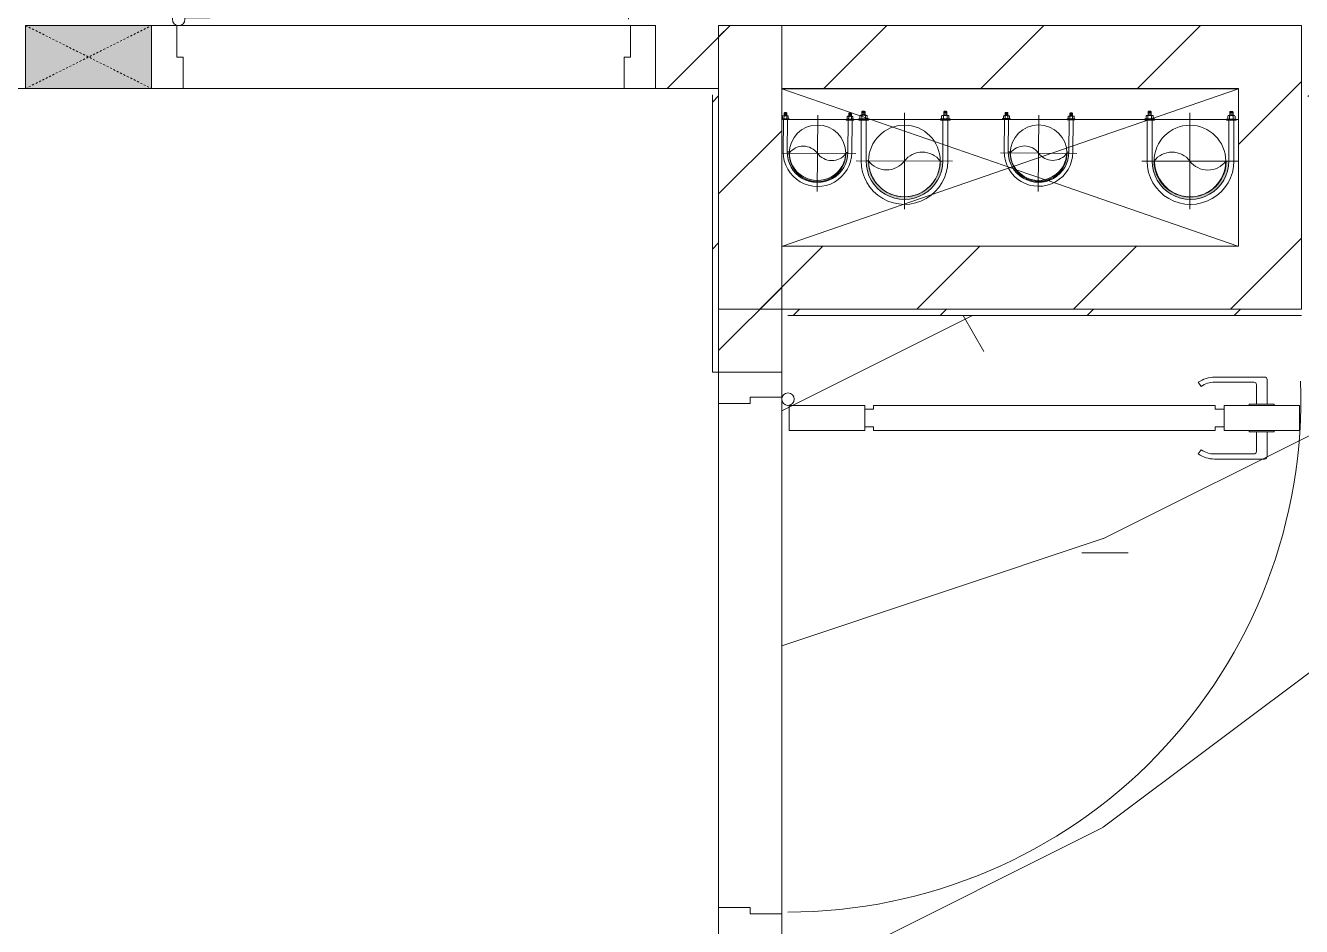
# Model space of a CAD drawing. Header units: millimetres. Extents: x 5357 to 259384, y -16348 to 109893.
# Drawn here: x 73428 to 75453, y 29807 to 31237 of the extents above; entities that cross this region are included whole.
import ezdxf

# ---------------------------------------------------------------- set-up
doc = ezdxf.new("R2010")
doc.units = ezdxf.units.MM
doc.linetypes.add('Dash', pattern=[6, 3, -3])
doc.linetypes.add('IMPORT-CENTER _3_', pattern=[10.16, 6.35, -1.27, 1.27, -1.27])
for name, color, linetype, lineweight in [('0-1', 7, 'Continuous', 5), ('0-2', 53, 'Continuous', 9), ('A-CLNG', 13, 'Continuous', 9), ('A-DETL-GENF-1', 53, 'Continuous', 9), ('A-DOOR-1', 254, 'Continuous', 9), ('A-DOOR-2', 53, 'Continuous', 9), ('A-FLOR-1', 53, 'Continuous', 9), ('A-FLOR-PATT-1', 10, 'Continuous', 9), ('A-WALL-1', 9, 'Continuous', 18), ('A-WALL-2', 53, 'Continuous', 9), ('A-WALL-3', 113, 'Continuous', 18), ('A-WALL-PATT', 111, 'Continuous', 9), ('A-WALL-PATT-1', 10, 'Continuous', 9), ('A-WALL-PATT-2', 53, 'Continuous', 9), ('G-IMPT', 8, 'Continuous', 9), ('G-IMPT-2', 8, 'IMPORT-CENTER _3_', 9), ('I-FURN-1', 254, 'Continuous', 9), ('I-WALL-1', 9, 'Continuous', 18), ('M-EQPM', 50, 'Continuous', 9), ('S-COLS-2', 9, 'Continuous', 18), ('S-COLS-3', 53, 'Continuous', 9), ('S-COLS-4', 254, 'Continuous', 9), ('S-COLS-HDLN-1', 53, 'Dash', 9)]:
    doc.layers.add(name, color=color, linetype=linetype, lineweight=lineweight)
pattern_1 = [(45, (0, 0), (-124.4508, 124.4508), [])]
pattern_2 = [(45, (0, 0), (-116.67262, 116.67262), [])]

# ---------------------------------------------------------------- blocks, each defined once
blk = doc.blocks.new('DOOR_CW_01 CANH MO-PANEL KINH - DIG_02-800x2200-CỬA NHÔM KÍNH-400864-TKCS_MB CẢNH QUAN CÂY XANH')
at = {"layer": 'A-DETL-GENF-1'}
for p, q in [((-347, 772), (-307, 772)), ((-347, 652), (-347, 772)), ((-307, 772), (-307, 652)), ((-349, 731.8), (-347, 731.8)), ((-349, 692.2), (-349, 731.8)), ((-347, 692.2), (-347, 731.8)), ((-307, 692.2), (-307, 731.8)), ((-305, 731.8), (-307, 731.8)), ((-305, 692.2), (-305, 731.8)), ((-392, 637), (-392, 716.5)), ((-349, 720.5), (-388, 720.5)), ((-305, 720.5), (-266, 720.5)), ((-262, 637), (-262, 716.5)), ((-384, 699.5), (-384, 637)), ((-349, 703.5), (-380, 703.5)), ((-347, 692.2), (-349, 692.2)), ((-307, 692.2), (-305, 692.2)), ((-305, 703.5), (-274, 703.5)), ((-270, 699.5), (-270, 637)), ((-307, 652), (-347, 652)), ((-313, 652), (-341, 652)), ((-341, 652), (-341, 638)), ((-313, 638), (-313, 652)), ((-347, 638), (-341, 638)), ((-347, 638), (-347, 196)), ((-307, 638), (-313, 638)), ((-307, 196), (-307, 638)), ((-383.9, 611.2), (-377.3, 615.8)), ((-270.1, 611.2), (-276.7, 615.8)), ((-347, 196), (-341, 196)), ((-341, 196), (-341, 182)), ((-307, 196), (-313, 196)), ((-313, 182), (-313, 196)), ((-307, 182), (-347, 182)), ((-347, 182), (-347, 62)), ((-341, 182), (-313, 182)), ((-307, 62), (-307, 182)), ((-347, 62), (-307, 62))]:
    blk.add_line(p, q, dxfattribs=at)
blk.add_circle((-357, 60), 10, dxfattribs=at)
for centre, radius, start, end in [((-357, 60), 714, 360, 92), ((-388, 716.5), 4, 90, 180), ((-266, 716.5), 4, 0, 90), ((-380, 699.5), 4, 90, 180), ((-274, 699.5), 4, 0, 90), ((-347, 637), 45, 180, 215), ((-347, 637), 37, 180, 215), ((-307, 637), 37, 325, 0), ((-307, 637), 45, 325, 0)]:
    blk.add_arc(centre, radius, start, end, dxfattribs=at)
at = {"layer": 'A-DOOR-2'}
for p, q in [((-360, 50), (-400, 50)), ((-400, 50), (-400, -50)), ((-360, 0), (-360, 50)), ((-357, 50), (-332, 50)), ((400, 50), (360, 50)), ((360, 50), (360, 0)), ((400, -50), (400, 50)), ((-350, 0), (-360, 0)), ((-350, -50), (-350, 0)), ((360, 0), (350, 0)), ((350, 0), (350, -50)), ((-400, -50), (-350, -50)), ((350, -50), (400, -50))]:
    blk.add_line(p, q, dxfattribs=at)
blk = doc.blocks.new('DOOR_CW_01 CANH MO-PANEL KINH - DIW_01-900x2200-CỬA GỖ VÂN LAMINATE-553393-TKCS_MB CẢNH QUAN CÂY XANH')
at = {"layer": 'A-DETL-GENF-1'}
for p, q in [((-397, 872), (-357, 872)), ((-397, 752), (-397, 872)), ((-357, 872), (-357, 752)), ((-399, 831.8), (-397, 831.8)), ((-399, 792.2), (-399, 831.8)), ((-397, 792.2), (-397, 831.8)), ((-357, 792.2), (-357, 831.8)), ((-355, 831.8), (-357, 831.8)), ((-355, 792.2), (-355, 831.8)), ((-442, 737), (-442, 816.5)), ((-399, 820.5), (-438, 820.5)), ((-355, 820.5), (-316, 820.5)), ((-312, 737), (-312, 816.5)), ((-434, 799.5), (-434, 737)), ((-399, 803.5), (-430, 803.5)), ((-397, 792.2), (-399, 792.2)), ((-357, 792.2), (-355, 792.2)), ((-355, 803.5), (-324, 803.5)), ((-320, 799.5), (-320, 737)), ((-357, 752), (-397, 752)), ((-363, 752), (-391, 752)), ((-391, 752), (-391, 738)), ((-363, 738), (-363, 752)), ((-397, 738), (-391, 738)), ((-397, 738), (-397, 196)), ((-357, 738), (-363, 738)), ((-357, 196), (-357, 738)), ((-433.9, 711.2), (-427.3, 715.8)), ((-320.1, 711.2), (-326.7, 715.8)), ((-397, 196), (-391, 196)), ((-391, 196), (-391, 182)), ((-357, 196), (-363, 196)), ((-363, 182), (-363, 196)), ((-357, 182), (-397, 182)), ((-397, 182), (-397, 62)), ((-391, 182), (-363, 182)), ((-357, 62), (-357, 182)), ((-397, 62), (-357, 62))]:
    blk.add_line(p, q, dxfattribs=at)
blk.add_circle((-407, 60), 10, dxfattribs=at)
for centre, radius, start, end in [((-407, 60), 814, 360, 92), ((-438, 816.5), 4, 90, 180), ((-316, 816.5), 4, 0, 90), ((-430, 799.5), 4, 90, 180), ((-324, 799.5), 4, 360, 90), ((-397, 737), 45, 180, 215), ((-397, 737), 37, 180, 215), ((-357, 737), 37, 325, 0), ((-357, 737), 45, 325, 0)]:
    blk.add_arc(centre, radius, start, end, dxfattribs=at)
at = {"layer": 'A-DOOR-2'}
for p, q in [((-410, 50), (-450, 50)), ((-450, 50), (-450, -50)), ((-410, 0), (-410, 50)), ((-407, 50), (-382, 50)), ((450, 50), (410, 50)), ((410, 50), (410, 0)), ((450, -50), (450, 50)), ((-400, 0), (-410, 0)), ((-400, -50), (-400, 0)), ((410, 0), (400, 0)), ((400, 0), (400, -50)), ((-450, -50), (-400, -50)), ((400, -50), (450, -50))]:
    blk.add_line(p, q, dxfattribs=at)
blk = doc.blocks.new('HE BEP B_ - HE BEP B_-437036-TKCS_MB CẢNH QUAN CÂY XANH')
at = {"layer": 'I-FURN-1'}
blk.add_line((0, 1600), (-600, 1600), dxfattribs=at)
blk.add_line((0, 1600), (-600, 1600), dxfattribs=at)
blk = doc.blocks.new('G1_SOF - BO TRU - 100x200-V61-TKCS_MB CẢNH QUAN CÂY XANH')
at = {"layer": 'S-COLS-3'}
blk.add_hatch(color=256, dxfattribs=at).paths.add_polyline_path([(-50, -100), (50, -100), (50, 100), (-50, 100)])
at = {"layer": 'S-COLS-2'}
for p, q in [((50, 100), (-50, 100)), ((-50, 100), (-50, -100)), ((50, -100), (50, 100))]:
    blk.add_line(p, q, dxfattribs=at)
at = {"layer": 'S-COLS-HDLN-1'}
for p, q in [((50, 100), (-50, -100)), ((-50, 100), (50, -100))]:
    blk.add_line(p, q, dxfattribs=at)
blk = doc.blocks.new('NCV_TKTC_TANG 1_rvt-1-TKCS_MB CẢNH QUAN CÂY XANH')
at = {"layer": 'A-FLOR-PATT-1'}
h = blk.add_hatch(dxfattribs=at)
h.set_pattern_fill('FP_5', color=256, style=0, pattern_type=2)
h.set_pattern_definition([(0, (0, 0), (1788.16, 447.04), [73.762, -1267.358, 73.762, -1267.358, -7152.64]), (0, (0, 0), (1788.16, 447.04), [-2682.24, 73.762, -2608.478, 73.762, -1267.358, -3129.28]), (0, (0, 0), (1788.16, 447.04), [-6705.6, 73.762, -820.318, 73.762, -2161.438]), (120, (670.56, 223.5), (-1281.228, 1325.072), [73.762, -1267.358, 73.762, -8419.998]), (120, (670.56, 223.5), (-1281.228, 1325.072), [-1414.882, -1267.358, 73.762, -2608.478, -4470.4]), (120, (670.56, 223.5), (-1281.228, 1325.072), [-5364.48, 73.762, -1267.358, 73.762, -3055.518]), (120, (670.56, 223.5), (-1281.228, 1325.072), [-6779.362, -820.318, 73.762, -2161.438]), (240, (894.1, 1117.6), (-506.932, -1772.112), [73.762, -1267.358, 73.762, -8419.998]), (240, (894.1, 1117.6), (-506.932, -1772.112), [-1414.882, -1267.358, 73.762, -2608.478, -4470.4]), (240, (894.1, 1117.6), (-506.932, -1772.112), [-5364.48, 73.762, -1267.358, 73.762, -3055.518]), (240, (894.1, 1117.6), (-506.932, -1772.112), [-6779.362, -820.318, 73.762, -2161.438])])
h.paths.add_polyline_path([(74627.6, 24736.9), (74637.6, 24736.9), (74637.6, 24746.9), (77067.6, 24746.9), (77067.6, 25236.9), (76802.2, 25236.9), (76802.2, 25686.9), (75313.7, 25686.9), (75284.9, 25690.7), (75258.1, 25701.8), (75235.1, 25719.5), (75217.5, 25742.5), (75206.4, 25769.3), (75202.6, 25798), (75202.6, 27225.5), (75206.4, 27254.2), (75217.5, 27281), (75235.1, 27304.1), (75258.1, 27321.7), (75284.9, 27332.8), (75313.7, 27336.6), (76802.2, 27336.6), (76802.2, 27786.6), (77242.6, 27786.6), (77242.6, 28407.5), (76652.6, 28407.5), (76652.6, 31136.9), (75452.6, 31136.9), (75452.6, 31126.9), (75462.6, 31126.9), (75462.6, 30776.9), (74637.6, 30776.9), (74637.6, 30786.5), (74627.6, 30786.5), (74627.6, 25075.9)])
h = blk.add_hatch(dxfattribs=at)
h.set_pattern_fill('FP_4', color=256, style=0, pattern_type=2)
h.set_pattern_definition([(216.87, (366.52, 916.3), (2748.89673, 1832.6049), [458.15, -4123.35]), (206.565, (916.3, 641.4), (-916.3012, -916.2996), [1024.455, -1024.455]), (198.435, (916.3, 183.26), (-1832.5985, -916.3019), [579.52, -2318.076])])
h.paths.add_polyline_path([(74627.6, 24736.9), (74637.6, 24736.9), (74637.6, 24746.9), (77067.6, 24746.9), (77067.6, 25236.9), (76802.2, 25236.9), (76802.2, 25686.9), (75313.7, 25686.9), (75284.9, 25690.7), (75258.1, 25701.8), (75235.1, 25719.5), (75217.5, 25742.5), (75206.4, 25769.3), (75202.6, 25798), (75202.6, 27225.5), (75206.4, 27254.2), (75217.5, 27281), (75235.1, 27304.1), (75258.1, 27321.7), (75284.9, 27332.8), (75313.7, 27336.6), (76802.2, 27336.6), (76802.2, 27786.6), (77242.6, 27786.6), (77242.6, 28407.5), (76652.6, 28407.5), (76652.6, 31136.9), (75452.6, 31136.9), (75452.6, 31126.9), (75462.6, 31126.9), (75462.6, 30776.9), (74637.6, 30776.9), (74637.6, 30786.5), (74627.6, 30786.5), (74627.6, 25075.9)])
at = {"layer": 'A-WALL-PATT-1'}
h = blk.add_hatch(dxfattribs=at)
h.set_pattern_fill('FP_2', color=256, style=0, pattern_type=2)
h.set_pattern_definition(pattern_1)
h.paths.add_polyline_path([(74427.6, 31136.9), (74627.6, 31136.9), (74627.6, 31236.9), (74427.6, 31236.9), (74427.6, 31186.9)])
h = blk.add_hatch(dxfattribs=at)
h.set_pattern_fill('FP_2', color=256, style=0, pattern_type=2)
h.set_pattern_definition(pattern_1)
h.paths.add_polyline_path([(74527.6, 24736.9), (74627.6, 24736.9), (74627.6, 28836.9), (74527.6, 28836.9), (74527.6, 25075.9)])
h.paths.add_polyline_path([(74577.6, 29036.9), (74627.6, 29036.9), (74627.6, 29786.9), (74527.6, 29786.9), (74527.6, 29036.9), (74538, 29036.9)])
h.paths.add_polyline_path([(74577.6, 30686.9), (74627.6, 30686.9), (74627.6, 31136.9), (74527.6, 31136.9), (74527.6, 30686.9)])
at = {"layer": 'A-WALL-PATT-2'}
h = blk.add_hatch(dxfattribs=at)
h.set_pattern_fill('FP_10', color=256, style=0, pattern_type=2)
h.set_pattern_definition(pattern_2)
h.paths.add_polyline_path([(74517.6, 29646.9), (74527.6, 29646.9), (74527.6, 29786.9), (74517.6, 29786.9), (74517.6, 29778.9)])
h.paths.add_polyline_path([(74527.6, 30686.9), (74527.6, 31136.9), (74517.6, 31136.9), (74517.6, 30686.9)])
h = blk.add_hatch(dxfattribs=at)
h.set_pattern_fill('FP_10', color=256, style=0, pattern_type=2)
h.set_pattern_definition(pattern_2)
h.paths.add_polyline_path([(74637.6, 30776.9), (75452.6, 30776.9), (75452.6, 30786.9), (74637.6, 30786.9)])
at = {"layer": 'A-FLOR-1'}
for p, q in [((74387.6, 31236.9), (73667.6, 31236.9)), ((74377.6, 31136.9), (73677.6, 31136.9)), ((73677.6, 31136.9), (74377.6, 31136.9)), ((74627.6, 30646.9), (74627.6, 29826.9)), ((74527.6, 29836.9), (74527.6, 30636.9))]:
    blk.add_line(p, q, dxfattribs=at)
at = {"layer": 'A-WALL-1'}
for p, q in [((74627.6, 31136.9), (74627.6, 31236.9)), ((74517.6, 31136.9), (74527.6, 31136.9)), ((74627.6, 30786.9), (74627.6, 31136.9))]:
    blk.add_line(p, q, dxfattribs=at)
at = {"layer": 'A-WALL-2'}
for p, q in [((74377.6, 31136.9), (73677.6, 31136.9)), ((74427.6, 31136.9), (74517.6, 31136.9)), ((74527.6, 31136.9), (74527.6, 30686.9)), ((74527.6, 30686.9), (74527.6, 31136.9)), ((74627.6, 30686.9), (74627.6, 30786.9)), ((74627.6, 30646.9), (74627.6, 29826.9)), ((74527.6, 29836.9), (74527.6, 30636.9))]:
    blk.add_line(p, q, dxfattribs=at)
at = {"layer": 'I-WALL-1'}
for p, q in [((74527.6, 31136.9), (74517.6, 31136.9)), ((74517.6, 31126.9), (74517.6, 30686.9)), ((75452.6, 30786.9), (74637.6, 30786.9)), ((74637.6, 30776.9), (75452.6, 30776.9)), ((74517.6, 30686.9), (74527.6, 30686.9))]:
    blk.add_line(p, q, dxfattribs=at)
at = {"layer": 'A-DOOR-1'}
blk.add_blockref('DOOR_CW_01 CANH MO-PANEL KINH - DIG_02-800x2200-CỬA NHÔM KÍNH-400864-TKCS_MB CẢNH QUAN CÂY XANH', (74027.6, 31186.9), dxfattribs=at)
at = {"layer": 'A-DOOR-1', "rotation": 269.9999999999995}
blk.add_blockref('DOOR_CW_01 CANH MO-PANEL KINH - DIW_01-900x2200-CỬA GỖ VÂN LAMINATE-553393-TKCS_MB CẢNH QUAN CÂY XANH', (74577.6, 30236.9), dxfattribs=at)
at = {"layer": 'I-FURN-1', "rotation": 180}
blk.add_blockref('HE BEP B_ - HE BEP B_-437036-TKCS_MB CẢNH QUAN CÂY XANH', (72827.6, 32736.9), dxfattribs=at)
at = {"layer": 'S-COLS-4', "rotation": 89.9999999999993}
blk.add_blockref('G1_SOF - BO TRU - 100x200-V61-TKCS_MB CẢNH QUAN CÂY XANH', (73527.6, 31186.9), dxfattribs=at)
blk = doc.blocks.new('TKTC_XREF_251221_MB TANG 1 - TKTC_XREF_260130_MB TANG 1_dwg_CUM U_DN100-V301-TKCS_MB CẢNH QUAN CÂY XANH')
at = {"layer": 'G-IMPT'}
blk.add_hatch(color=256, dxfattribs=at).paths.add_polyline_path([(61, 0), (58.9, 15.8), (52.8, 30.5), (43.1, 43.1), (30.5, 52.8), (15.8, 58.9), (0, 61), (0, 57), (14.8, 55.1), (28.5, 49.4), (40.3, 40.3), (53.7, 18), (55.1, 14.8), (57, 0), (54, -17.4), (49.4, -28.5), (40.3, -40.3), (28.5, -49.4), (14.8, -55.1), (0, -57), (0, -61), (15.8, -58.9), (30.5, -52.8), (43.1, -43.1), (54, -27.6), (58.9, -15.8)])
for p, q in [((-79.1, 66.6), (-79.1, 63.4)), ((-76.6, 66.6), (-76.6, 63.4)), ((-74.6, 66.6), (-74.6, 63.4)), ((-72.7, 69.3), (-72.7, 60.7)), ((-66.9, 67.9), (-71.7, 67.9)), ((-66.9, 62.1), (-71.7, 62.1)), ((-65, 69), (0, 69)), ((-79.1, -63.4), (-79.1, -66.6)), ((-76.6, -63.4), (-76.6, -66.6)), ((-74.6, -63.4), (-74.6, -66.6)), ((-72.7, -60.7), (-72.7, -69.3)), ((-66.9, -62.1), (-71.7, -62.1)), ((-66.9, -67.9), (-71.7, -67.9)), ((-66.9, -72.7), (-66.9, -70.8)), ((-65, -69), (0, -69))]:
    blk.add_line(p, q, dxfattribs=at)
at = {"layer": 'G-IMPT', "flags": 128}
for points in [[(-72.7, 67.6), (-78.1, 67.6), (-78.1, 62.4), (-72.7, 62.4)], [(-71.7, 59.2), (-66.9, 59.2), (-66.9, 70.8), (-71.7, 70.8)], [(-66.9, 70.8), (-66.9, 72.7), (-65, 72.7), (-65, 57.3), (-66.9, 57.3), (-66.9, 59.2)], [(-65, 61), (0, 61), (0, 57)], [(-72.7, -62.4), (-78.1, -62.4), (-78.1, -67.6), (-72.7, -67.6)], [(-71.7, -70.8), (-66.9, -70.8), (-66.9, -59.2), (-71.7, -59.2)], [(-66.9, -59.2), (-66.9, -57.3), (-65, -57.3), (-65, -72.6)], [(-65, -61), (0, -61), (0, -57)]]:
    blk.add_lwpolyline(points, dxfattribs=at)
at = {"layer": 'G-IMPT'}
for centre, radius, start, end in [((-78.1, 66.6), 0.96, 90, 180), ((-78.1, 63.4), 0.96, 180, 270), ((-71.1, 69.3), 1.56, 112.6199, 247.3801), ((-67.9, 65), 4.8, 143.1301, 216.8699), ((-71.1, 60.7), 1.56, 112.6199, 247.3801), ((0, 0), 69, 270, 90), ((0, 0), 61, 270, 90), ((0, 0), 57, 270, 90), ((-78.1, -63.4), 0.96, 90, 180), ((-78.1, -66.6), 0.96, 180, 270), ((-71.1, -60.7), 1.56, 112.6199, 247.3801), ((-67.9, -65), 4.8, 143.1301, 216.8699), ((-71.1, -69.3), 1.56, 112.6199, 247.3801)]:
    blk.add_arc(centre, radius, start, end, dxfattribs=at)
blk = doc.blocks.new('TKTC_XREF_251221_MB TANG 1 - TKTC_XREF_260130_MB TANG 1_dwg_$cc-V302-TKCS_MB CẢNH QUAN CÂY XANH')
at = {"layer": 'G-IMPT'}
blk.add_circle((0, 0), 0.5, dxfattribs=at)
for centre, radius, start, end in [((0, 0), 0.5, 90, 270), ((0.188, 0.25), 0.313, 126.8699, 233.1301), ((-0.188, -0.25), 0.313, 306.8699, 53.1301)]:
    blk.add_arc(centre, radius, start, end, dxfattribs=at)
at = {"layer": 'G-IMPT-2'}
for p, q in [((0, -0.633), (0, 0.673)), ((-0.673, 0), (0.673, 0))]:
    blk.add_line(p, q, dxfattribs=at)
blk = doc.blocks.new('TKTC_XREF_251221_MB TANG 1 - TKTC_XREF_260130_MB TANG 1_dwg_$cc-4202114-TKCS_MB CẢNH QUAN CÂY XANH')
at = {"layer": 'G-IMPT'}
blk.add_circle((0, 0), 0.5, dxfattribs=at)
for centre, radius, start, end in [((0, 0), 0.5, 90, 270), ((0.188, 0.25), 0.313, 126.8699, 233.1301), ((-0.188, -0.25), 0.313, 306.8699, 53.1301)]:
    blk.add_arc(centre, radius, start, end, dxfattribs=at)
at = {"layer": 'G-IMPT-2'}
for p, q in [((0, -0.673), (0, 0.673)), ((-0.673, 0), (0.673, 0))]:
    blk.add_line(p, q, dxfattribs=at)
blk = doc.blocks.new('TKTC_XREF_251221_MB TANG 1 - TKTC_XREF_260130_MB TANG 1_dwg_CUM U_DN100-4202115-TKCS_MB CẢNH QUAN CÂY XANH')
at = {"layer": 'G-IMPT'}
blk.add_hatch(color=256, dxfattribs=at).paths.add_polyline_path([(0, -61), (0, -57), (14.8, -55.1), (28.5, -49.4), (40.3, -40.3), (49.4, -28.5), (55.1, -14.8), (57, 0), (55.1, 14.8), (49.4, 28.5), (40.3, 40.3), (28.5, 49.4), (14.8, 55.1), (0, 57), (0, 61), (15.8, 58.9), (36.8, 48), (43.1, 43.1), (52.8, 30.5), (58.9, 15.8), (61, 0), (58.9, -15.8), (52.8, -30.5), (43.1, -43.1), (30.5, -52.8), (15.8, -58.9)])
for p, q in [((-79.1, 66.6), (-79.1, 63.4)), ((-76.6, 66.6), (-76.6, 63.4)), ((-74.6, 66.6), (-74.6, 63.4)), ((-72.7, 69.3), (-72.7, 60.7)), ((-66.9, 67.9), (-71.7, 67.9)), ((-66.9, 62.1), (-71.7, 62.1)), ((-65, 69), (0, 69)), ((-72.7, -60.7), (-72.7, -69.3)), ((-79.1, -63.4), (-79.1, -66.6)), ((-76.6, -63.4), (-76.6, -66.6)), ((-74.6, -63.4), (-74.6, -66.6)), ((-66.9, -62.1), (-71.7, -62.1)), ((-66.9, -67.9), (-71.7, -67.9)), ((-65, -69), (0, -69))]:
    blk.add_line(p, q, dxfattribs=at)
at = {"layer": 'G-IMPT', "flags": 128}
for points in [[(-72.7, 67.6), (-78.1, 67.6), (-78.1, 62.4), (-72.7, 62.4)], [(-71.7, 59.2), (-66.9, 59.2), (-66.9, 70.8), (-71.7, 70.8)], [(-66.9, 70.8), (-66.9, 72.7), (-65, 72.7), (-65, 57.3), (-66.9, 57.3), (-66.9, 59.2)], [(-65, 61), (0, 61), (0, 57)], [(-71.7, -70.8), (-66.9, -70.8), (-66.9, -59.2), (-71.7, -59.2)], [(-66.9, -59.2), (-66.9, -57.3), (-65, -57.3), (-65, -72.7), (-66.9, -72.7), (-66.9, -70.8)], [(-65, -61), (0, -61), (0, -57)], [(-72.7, -62.4), (-78.1, -62.4), (-78.1, -67.6), (-72.7, -67.6)]]:
    blk.add_lwpolyline(points, dxfattribs=at)
at = {"layer": 'G-IMPT'}
for centre, radius, start, end in [((-78.1, 66.6), 0.96, 90, 180), ((-78.1, 63.4), 0.96, 180, 270), ((-71.1, 69.3), 1.56, 112.6199, 247.3801), ((-67.9, 65), 4.8, 143.1301, 216.8699), ((-71.1, 60.7), 1.56, 112.6199, 247.3801), ((0, 0), 69, 270, 90), ((0, 0), 61, 270, 90), ((0, 0), 57, 270, 90), ((-71.1, -60.7), 1.56, 112.6199, 247.3801), ((-78.1, -63.4), 0.96, 90, 180), ((-78.1, -66.6), 0.96, 180, 270), ((-67.9, -65), 4.8, 143.1301, 216.8699), ((-71.1, -69.3), 1.56, 112.6199, 247.3801)]:
    blk.add_arc(centre, radius, start, end, dxfattribs=at)
blk = doc.blocks.new('TKTC_XREF_251221_MB TANG 1 - TKTC_XREF_260130_MB TANG 1_dwg_$cc-V199-TKCS_MB CẢNH QUAN CÂY XANH')
at = {"layer": 'G-IMPT'}
blk.add_circle((0, 0), 0.5, dxfattribs=at)
for centre, radius, start, end in [((0, 0), 0.5, 90, 270), ((0.188, 0.25), 0.313, 126.8699, 233.1301), ((-0.188, -0.25), 0.313, 306.8699, 53.1301)]:
    blk.add_arc(centre, radius, start, end, dxfattribs=at)
at = {"layer": 'G-IMPT-2'}
for p, q in [((0, -0.673), (0, 0.673)), ((-0.673, 0), (0.673, 0))]:
    blk.add_line(p, q, dxfattribs=at)
blk = doc.blocks.new('TKTC_XREF_251221_MB TANG 1 - TKTC_XREF_260130_MB TANG 1_dwg_CUM U_DN100-4202112-TKCS_MB CẢNH QUAN CÂY XANH')
at = {"layer": 'G-IMPT'}
blk.add_hatch(color=256, dxfattribs=at).paths.add_polyline_path([(0, 61), (0, 57), (14.8, 55.1), (28.5, 49.4), (40.3, 40.3), (49.4, 28.5), (55.1, 14.8), (57, 0), (55.1, -14.8), (49.4, -28.5), (40.3, -40.3), (28.5, -49.4), (14.8, -55.1), (0, -57), (0, -61), (15.8, -58.9), (30.5, -52.8), (43.1, -43.1), (52.8, -30.5), (58.9, -15.8), (61, 0), (58.9, 15.8), (52.8, 30.5), (43.1, 43.1), (30.5, 52.8), (15.8, 58.9)])
for p, q in [((-79.1, 66.6), (-79.1, 63.4)), ((-76.6, 66.6), (-76.6, 63.4)), ((-74.6, 66.6), (-74.6, 63.4)), ((-72.7, 69.3), (-72.7, 60.7)), ((-66.9, 67.9), (-71.7, 67.9)), ((-66.9, 62.1), (-71.7, 62.1)), ((-65, 69), (0, 69)), ((-79.1, -63.4), (-79.1, -66.6)), ((-76.6, -63.4), (-76.6, -66.6)), ((-74.6, -63.4), (-74.6, -66.6)), ((-72.7, -60.7), (-72.7, -69.3)), ((-66.9, -62.1), (-71.7, -62.1)), ((-66.9, -67.9), (-71.7, -67.9)), ((-65, -69), (0, -69))]:
    blk.add_line(p, q, dxfattribs=at)
at = {"layer": 'G-IMPT', "flags": 128}
for points in [[(-72.7, 67.6), (-78.1, 67.6), (-78.1, 62.4), (-72.7, 62.4)], [(-71.7, 59.2), (-66.9, 59.2), (-66.9, 70.8), (-71.7, 70.8)], [(-66.9, 70.8), (-66.9, 72.7), (-65, 72.7), (-65, 57.3), (-66.9, 57.3), (-66.9, 59.2)], [(-65, 61), (0, 61), (0, 57)], [(-72.7, -62.4), (-78.1, -62.4), (-78.1, -67.6), (-72.7, -67.6)], [(-71.7, -70.8), (-66.9, -70.8), (-66.9, -59.2), (-71.7, -59.2)], [(-66.9, -59.2), (-66.9, -57.3), (-65, -57.3), (-65, -72.7), (-66.9, -72.7), (-66.9, -70.8)], [(-65, -61), (0, -61), (0, -57)]]:
    blk.add_lwpolyline(points, dxfattribs=at)
at = {"layer": 'G-IMPT'}
for centre, radius, start, end in [((-78.1, 66.6), 0.96, 90, 180), ((-78.1, 63.4), 0.96, 180, 270), ((-71.1, 69.3), 1.56, 112.6199, 247.3801), ((-67.9, 65), 4.8, 143.1301, 216.8699), ((-71.1, 60.7), 1.56, 112.6199, 247.3801), ((0, 0), 69, 270, 90), ((0, 0), 61, 270, 90), ((0, 0), 57, 270, 90), ((-78.1, -63.4), 0.96, 90, 180), ((-78.1, -66.6), 0.96, 180, 270), ((-71.1, -60.7), 1.56, 112.6199, 247.3801), ((-67.9, -65), 4.8, 143.1301, 216.8699), ((-71.1, -69.3), 1.56, 112.6199, 247.3801)]:
    blk.add_arc(centre, radius, start, end, dxfattribs=at)
blk = doc.blocks.new('TKTC_XREF_251221_MB TANG 1 - TKTC_XREF_260130_MB TANG 1_dwg_$cc-4202116-TKCS_MB CẢNH QUAN CÂY XANH')
at = {"layer": 'G-IMPT'}
blk.add_circle((0, 0), 0.5, dxfattribs=at)
for centre, radius, start, end in [((0, 0), 0.5, 90, 270), ((0.188, 0.25), 0.313, 126.8699, 233.1301), ((-0.188, -0.25), 0.313, 306.8699, 53.1301)]:
    blk.add_arc(centre, radius, start, end, dxfattribs=at)
at = {"layer": 'G-IMPT-2'}
for p, q in [((0, -0.673), (0, 0.673)), ((-0.673, 0), (0.673, 0))]:
    blk.add_line(p, q, dxfattribs=at)
blk = doc.blocks.new('TKTC_XREF_251221_MB TANG 1 - TKTC_XREF_260130_MB TANG 1_dwg-4202109-TKCS_MB CẢNH QUAN CÂY XANH')
at = {"layer": 'G-IMPT'}
blk.add_line((-127799.1, -370222), (-127799.2, -370209.8), dxfattribs=at)
at = {"layer": 'G-IMPT', "flags": 128}
blk.add_lwpolyline([(-128524.1, -370246.4), (-128524, -370258.9), (-127799.1, -370258.9)], dxfattribs=at)
for name, p, xscale, yscale, zscale, rotation in [('TKTC_XREF_251221_MB TANG 1 - TKTC_XREF_260130_MB TANG 1_dwg_CUM U_DN100-V301-TKCS_MB CẢNH QUAN CÂY XANH', (-128467.2, -370310.7), 0.7894736842105257, 0.7894736842105257, 0.7894736842105257, 269.580221000629), ('TKTC_XREF_251221_MB TANG 1 - TKTC_XREF_260130_MB TANG 1_dwg_$cc-4202114-TKCS_MB CẢNH QUAN CÂY XANH', (-128329.3, -370324.7), 113.7150000000092, 113.7150000000092, 113.7150000000092, 89.95325644590794), ('TKTC_XREF_251221_MB TANG 1 - TKTC_XREF_260130_MB TANG 1_dwg_CUM U_DN100-4202112-TKCS_MB CẢNH QUAN CÂY XANH', (-128116.4, -370310.4), 0.7894736842105257, 0.7894736842105257, 0.7894736842105257, 269.580221000629)]:
    blk.add_blockref(name, p, dxfattribs=dict(xscale=xscale, yscale=yscale, zscale=zscale, rotation=rotation))
at = {"extrusion": (0, 0, -1)}
for name, p, xscale, yscale, zscale, rotation in [('TKTC_XREF_251221_MB TANG 1 - TKTC_XREF_260130_MB TANG 1_dwg_CUM U_DN100-4202115-TKCS_MB CẢNH QUAN CÂY XANH', (128329.3, -370324.7), 0.9974999999999966, 0.9974999999999966, -0.9974999999999966, 270.0467435564909), ('TKTC_XREF_251221_MB TANG 1 - TKTC_XREF_260130_MB TANG 1_dwg_$cc-V199-TKCS_MB CẢNH QUAN CÂY XANH', (127876.2, -370324.8), 113.7150000000092, 113.7150000000092, -113.7150000000092, 90.04476088158539), ('TKTC_XREF_251221_MB TANG 1 - TKTC_XREF_260130_MB TANG 1_dwg_CUM U_DN100-4202115-TKCS_MB CẢNH QUAN CÂY XANH', (127875.3, -370324.8), 0.9975000000000005, 0.9975000000000005, -0.9975000000000006, 270.0467435561337), ('TKTC_XREF_251221_MB TANG 1 - TKTC_XREF_260130_MB TANG 1_dwg_$cc-V302-TKCS_MB CẢNH QUAN CÂY XANH', (128467.2, -370312.6), 90.00000000005133, 90.00000000005133, -90.00000000005133, 90.41977899777612), ('TKTC_XREF_251221_MB TANG 1 - TKTC_XREF_260130_MB TANG 1_dwg_$cc-4202116-TKCS_MB CẢNH QUAN CÂY XANH', (128116.4, -370312.3), 90.00000000005133, 90.00000000005133, -90.00000000005133, 90.41977899777612)]:
    blk.add_blockref(name, p, dxfattribs=dict(at, xscale=xscale, yscale=yscale, zscale=zscale, rotation=rotation))
blk = doc.blocks.new('TKTC_XREF_251221_MB TANG 1 - TKTC_XREF_251221_MB TANG 1-2038492-TKCS_MB CẢNH QUAN CÂY XANH')
blk.add_blockref('TKTC_XREF_251221_MB TANG 1 - TKTC_XREF_260130_MB TANG 1_dwg-4202109-TKCS_MB CẢNH QUAN CÂY XANH', (169499.1, 384109.7))

msp = doc.modelspace()

# ---------------------------------------------------------------- hatches: boundary and pattern name
at = {"layer": 'A-WALL-PATT'}
h = msp.add_hatch(dxfattribs=at)
h.set_pattern_fill('FP_1', color=256, style=0, pattern_type=2)
h.set_pattern_definition(pattern_1)
h.paths.add_polyline_path([(74527.6, 30886.5), (74627.6, 30886.5), (74627.6, 31236.9), (74527.6, 31236.9), (74527.6, 30993.4)])
h = msp.add_hatch(dxfattribs=at)
h.set_pattern_fill('FP_1', color=256, style=0, pattern_type=2)
h.set_pattern_definition(pattern_1)
h.paths.add_polyline_path([(75452.6, 31136.9), (75452.6, 31236.9), (74627.6, 31236.9), (74627.6, 31136.9), (75352.6, 31136.9)])
h = msp.add_hatch(dxfattribs=at)
h.set_pattern_fill('FP_1', color=256, style=0, pattern_type=2)
h.set_pattern_definition(pattern_1)
h.paths.add_polyline_path([(75352.6, 30886.5), (75452.6, 30886.5), (75452.6, 31136.9), (75352.6, 31136.9), (75352.6, 30993.4)])
h = msp.add_hatch(dxfattribs=at)
h.set_pattern_fill('FP_1', color=256, style=0, pattern_type=2)
h.set_pattern_definition(pattern_1)
h.paths.add_polyline_path([(75452.6, 30786.5), (75452.6, 30886.5), (74527.6, 30886.5), (74527.6, 30786.5), (74957.1, 30786.5)])

# ---------------------------------------------------------------- linework, layer by layer
at = {"layer": '0-2'}
for p, q in [((74627.6, 31136.5), (74995.8, 31009.3)), ((74996.4, 31013.5), (75352.6, 31136.5)), ((74628.7, 30886.5), (74993.4, 31012.5)), ((74993.4, 31012.5), (74996.4, 31013.5)), ((74995.8, 31009.3), (75001.1, 31007.5)), ((75001.1, 31007.5), (75044.5, 30992.5)), ((75049.8, 30990.7), (75351.4, 30886.5))]:
    msp.add_line(p, q, dxfattribs=at)
at = {"layer": 'A-CLNG'}
msp.add_line((74627.6, 31136.5), (75352.6, 31136.5), dxfattribs=at)
at = {"layer": 'A-WALL-3'}
for p, q in [((74527.6, 31236.9), (74527.6, 30786.5)), ((75452.6, 31236.9), (74527.6, 31236.9)), ((75452.6, 30786.5), (75452.6, 31236.9)), ((74627.6, 30886.5), (74627.6, 31136.9)), ((74627.6, 31136.9), (75352.6, 31136.9)), ((75352.6, 31136.9), (75352.6, 30886.5)), ((75352.6, 30886.5), (74627.6, 30886.5)), ((74527.6, 30786.5), (75452.6, 30786.5))]:
    msp.add_line(p, q, dxfattribs=at)

# ---------------------------------------------------------------- block references
at = {"layer": '0-1'}
msp.add_blockref('NCV_TKTC_TANG 1_rvt-1-TKCS_MB CẢNH QUAN CÂY XANH', (0, 0), dxfattribs=at)
at = {"layer": 'M-EQPM'}
msp.add_blockref('TKTC_XREF_251221_MB TANG 1 - TKTC_XREF_251221_MB TANG 1-2038492-TKCS_MB CẢNH QUAN CÂY XANH', (33652.6, 17236.9), dxfattribs=at)

doc.saveas('drawing.dxf')
